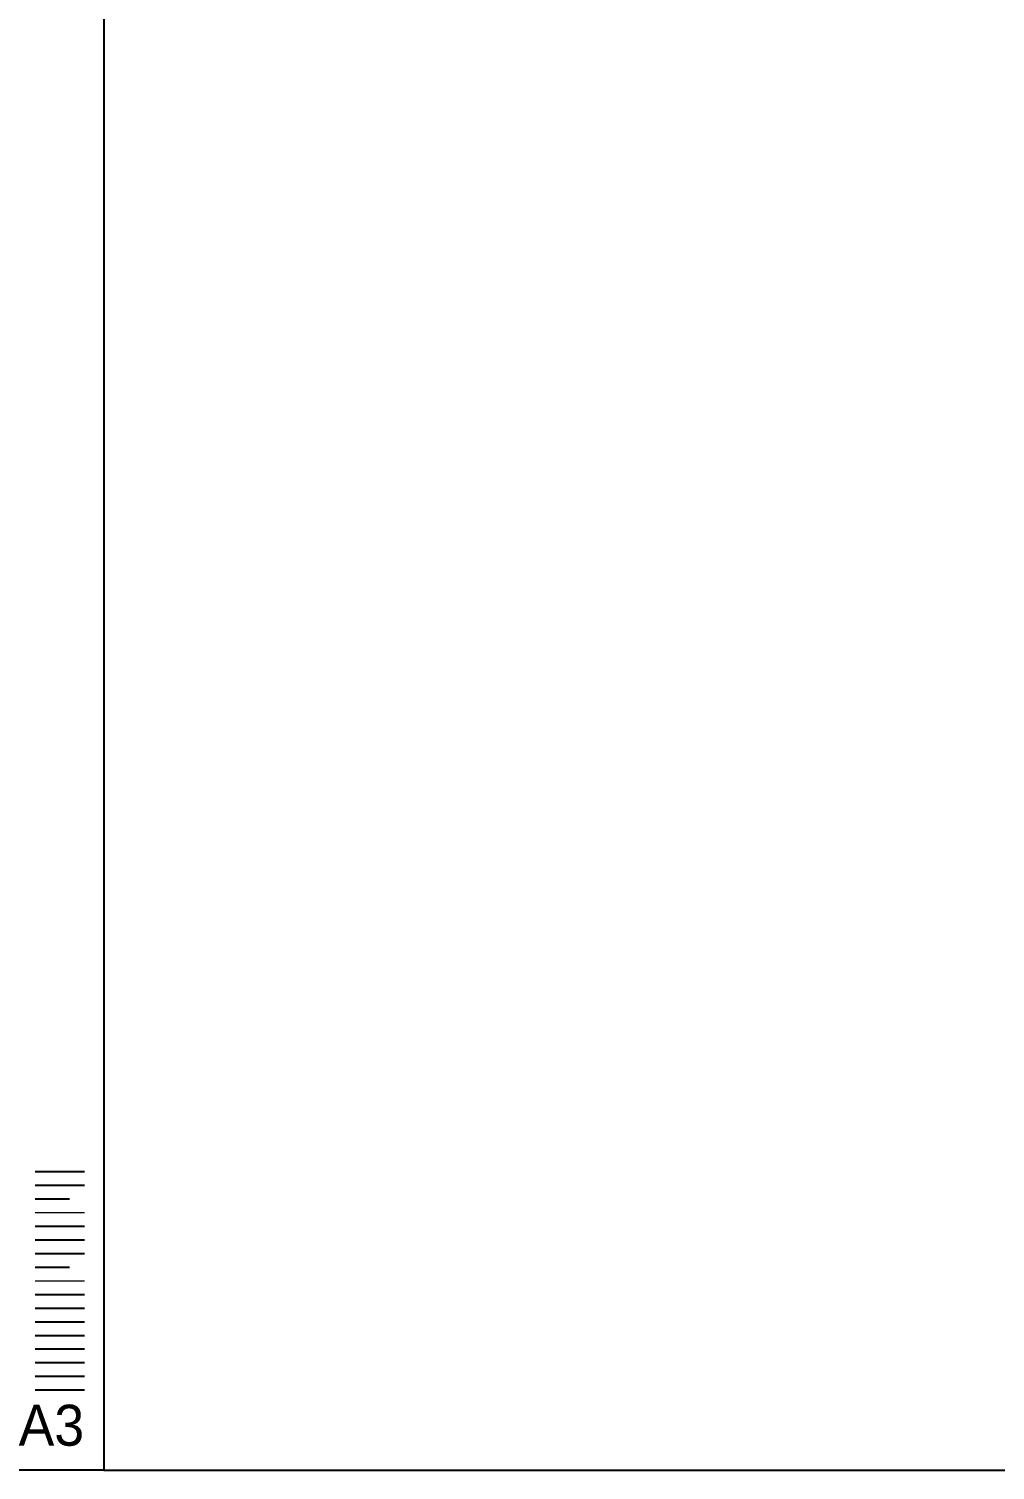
# Model space of a CAD drawing. Header units: inches. Extents: x 0 to 23821, y 0 to 11279.
# Drawn here: x 12435 to 14557, y 0 to 3165 of the extents above; entities that cross this region are included whole.
import ezdxf
from ezdxf.enums import TextEntityAlignment as Align

# ---------------------------------------------------------------- set-up
doc = ezdxf.new("R2010")
doc.units = ezdxf.units.IN
doc.header["$LTSCALE"] = 10
doc.header["$MEASUREMENT"] = 0
for name, pattern in [('CENTER', [2, 1.25, -0.25, 0.25, -0.25]), ('HIDDEN', [0.375, 0.25, -0.125]), ('PHANTOM', [2.5, 1.25, -0.25, 0.25, -0.25, 0.25, -0.25])]:
    doc.linetypes.add(name, pattern=pattern)
doc.layers.get('Defpoints').update_dxf_attribs({"color": 8})
for name, color, linetype in [('11', 1, 'CENTER'), ('22', 2, 'HIDDEN'), ('44', 4, 'Continuous'), ('55', 5, 'Continuous'), ('66', 6, 'PHANTOM'), ('77', 40, 'HIDDEN'), ('99', 181, 'Continuous'), ('A', 8, 'Continuous'), ('B', 123, 'Continuous'), ('D', 3, 'Continuous'), ('G', 231, 'Continuous'), ('T', 3, 'Continuous'), ('V', 1, 'Continuous'), ('Y', 60, 'Continuous')]:
    doc.layers.add(name, color=color, linetype=linetype)
doc.layers.add('33', color=3, linetype='PHANTOM', lineweight=9)
doc.layers.add('88', color=35, linetype='Continuous', lineweight=5)
doc.styles.add('SCI', font='')
doc.styles.get('SCI').set_extended_font_data('Gulim')

# ---------------------------------------------------------------- blocks, each defined once
blk = doc.blocks.new('A$C82e70aa9')
blk.add_line((414.97, -275.13), (418.57, -275.13))
at = {"color": 1}
blk.add_lwpolyline([(0, 0), (420, 0), (420, -297), (0, -297)], close=True, dxfattribs=at)
at = {"layer": '11'}
blk.add_line((414.97, -276.13), (418.57, -276.13), dxfattribs=at)
at = {"layer": '22'}
blk.add_line((414.97, -277.13), (418.57, -277.13), dxfattribs=at)
at = {"layer": '33'}
blk.add_line((414.97, -278.13), (418.57, -278.13), dxfattribs=at)
at = {"layer": '44'}
blk.add_line((414.97, -279.13), (418.57, -279.13), dxfattribs=at)
at = {"layer": '55'}
blk.add_line((414.97, -280.13), (418.57, -280.13), dxfattribs=at)
at = {"layer": '66'}
blk.add_line((414.97, -281.13), (418.57, -281.13), dxfattribs=at)
at = {"layer": '77'}
blk.add_line((414.97, -282.13), (418.57, -282.13), dxfattribs=at)
at = {"layer": '88'}
blk.add_line((414.97, -283.13), (418.57, -283.13), dxfattribs=at)
at = {"layer": '99'}
blk.add_line((414.97, -284.13), (418.57, -284.13), dxfattribs=at)
at = {"layer": 'A'}
blk.add_line((414.97, -285.13), (418.57, -285.13), dxfattribs=at)
at = {"layer": 'B'}
blk.add_line((414.97, -286.13), (418.57, -286.13), dxfattribs=at)
at = {"layer": 'D'}
blk.add_line((414.97, -287.13), (418.57, -287.13), dxfattribs=at)
at = {"layer": 'G'}
blk.add_line((414.97, -288.13), (418.57, -288.13), dxfattribs=at)
at = {"layer": 'T'}
blk.add_line((414.97, -289.13), (418.57, -289.13), dxfattribs=at)
at = {"layer": 'V'}
blk.add_line((414.97, -291.13), (418.57, -291.13), dxfattribs=at)
at = {"layer": 'Y'}
blk.add_line((414.97, -290.13), (418.57, -290.13), dxfattribs=at)
at = {"color": 2, "style": 'SCI'}
blk.add_text('A3', height=3, dxfattribs=at).set_placement((418.55, -296.11), align=Align.BOTTOM_RIGHT)

msp = doc.modelspace()

# ---------------------------------------------------------------- linework, layer by layer
at = {"layer": 'Defpoints'}
msp.add_line((12600, 0), (14600, 0), dxfattribs=at)

# ---------------------------------------------------------------- block references
at = {"xscale": 30, "yscale": 30, "zscale": 30}
msp.add_blockref('A$C82e70aa9', (0, 8910), dxfattribs=at)

doc.saveas('drawing.dxf')
